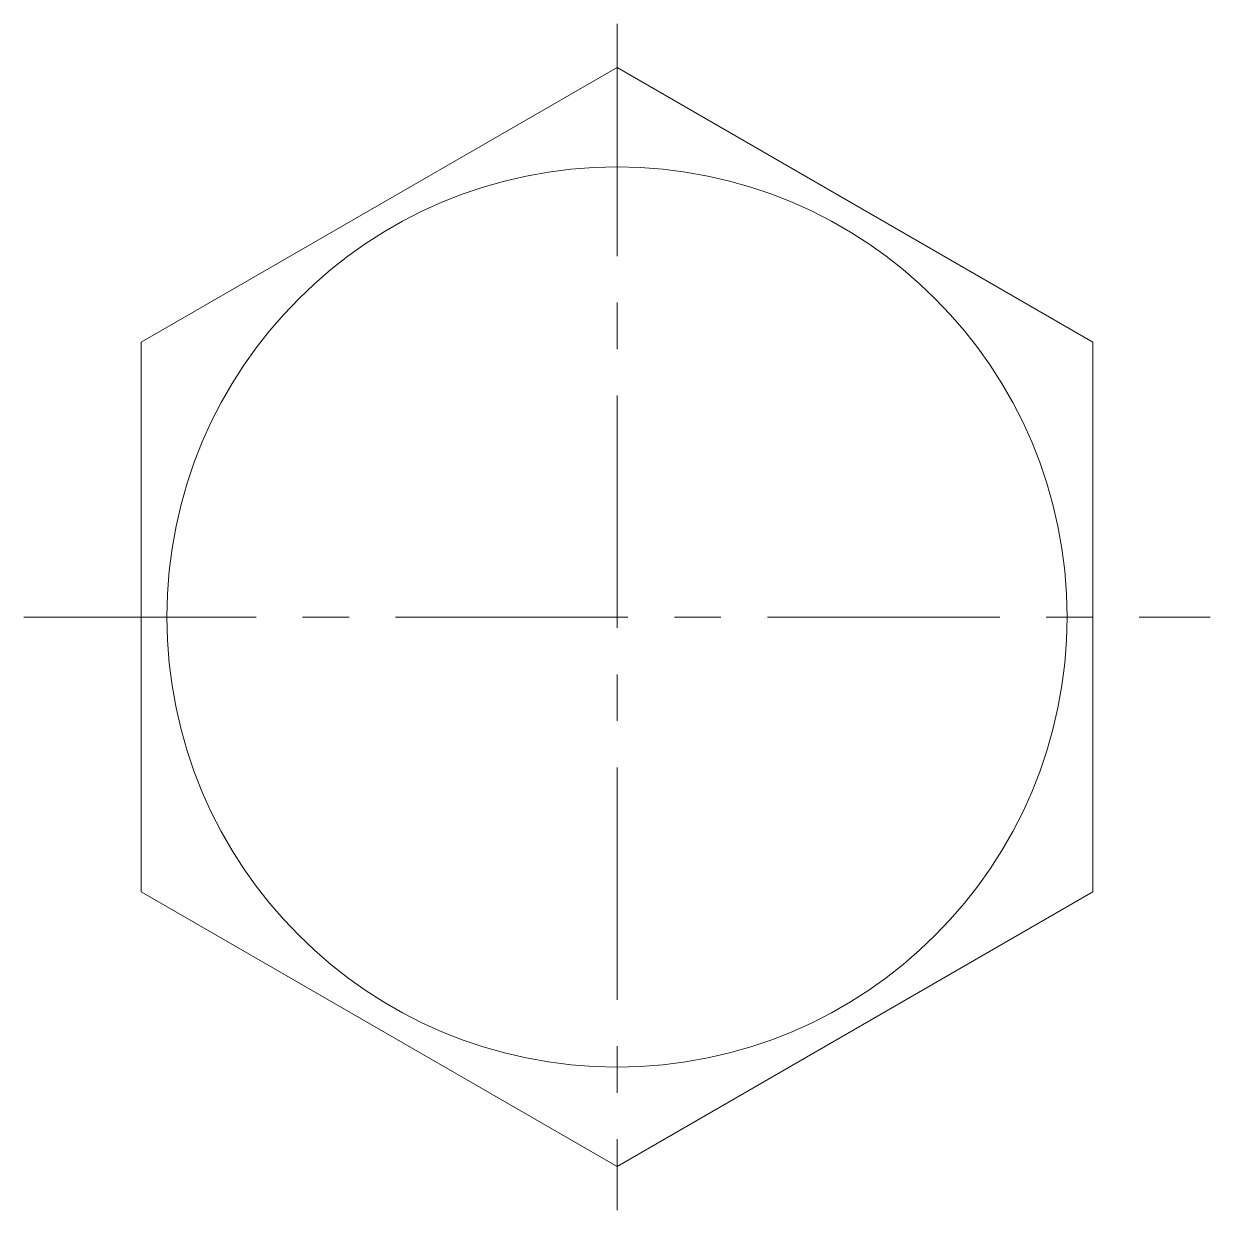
# Model space of a CAD drawing. Header units: millimetres. Extents: x -40.5 to 40.5, y -40.5 to 40.5.
import ezdxf

# ---------------------------------------------------------------- set-up
doc = ezdxf.new("R2010")
doc.units = ezdxf.units.MM
doc.header["$LTSCALE"] = 0.5
doc.linetypes.add('CENTER', pattern=[50.8, 31.75, -6.35, 6.35, -6.35])
doc.layers.get('0').update_dxf_attribs({"color": 9, "lineweight": 15})

msp = doc.modelspace()

# ---------------------------------------------------------------- linework, layer by layer
at = {"color": 1, "linetype": 'CENTER'}
for p, q in [((0, 40.528), (0, -40.528)), ((-40.528, 0), (40.528, 0))]:
    msp.add_line(p, q, dxfattribs=at)
at = {"ltscale": 0.5}
msp.add_lwpolyline([(-32.5, -18.764), (0, -37.528), (32.5, -18.764), (32.5, 18.764), (0, 37.528), (-32.5, 18.764)], close=True, dxfattribs=at)
msp.add_circle((0, 0), 30.75, dxfattribs=at)

doc.saveas('drawing.dxf')
